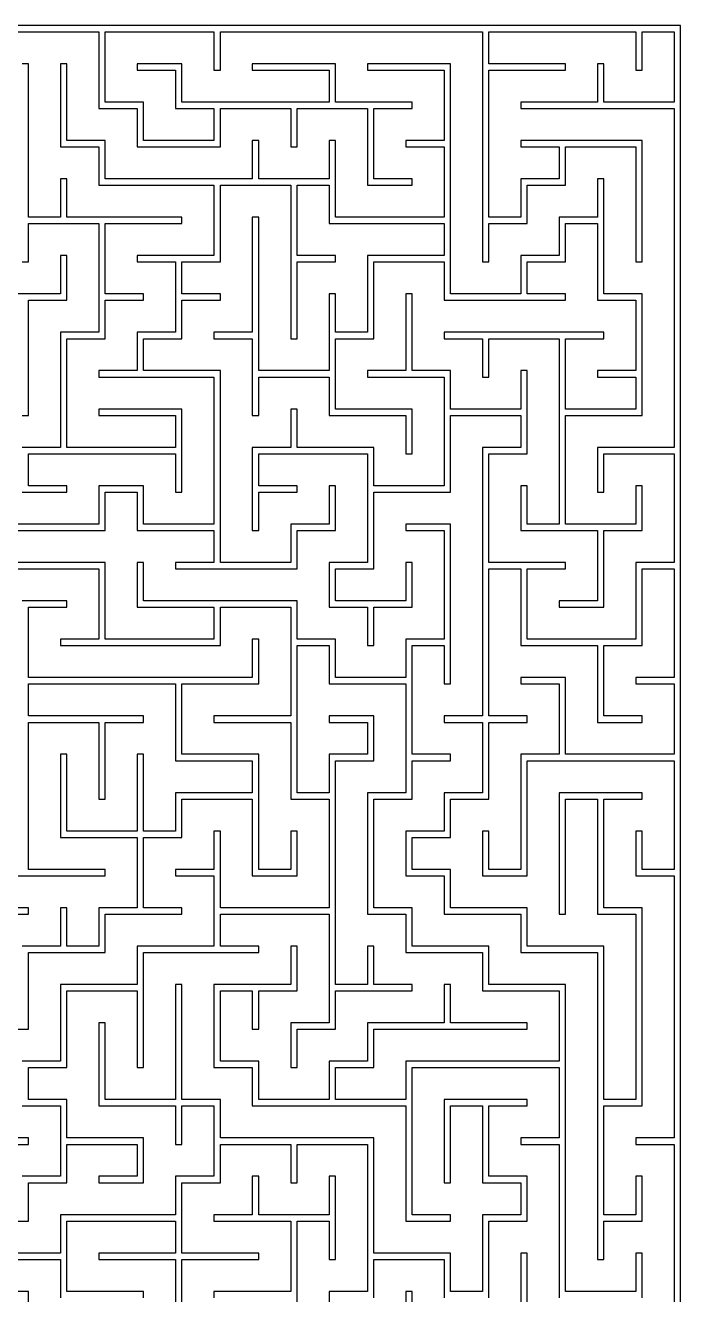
# Model space of a CAD drawing. Header units: millimetres. Extents: x 0 to 72.2, y 0 to 72.2.
# Drawn here: x 47.64 to 72.24, y 24.6 to 72.24 of the extents above; entities that cross this region are included whole.
import ezdxf

# ---------------------------------------------------------------- set-up
doc = ezdxf.new("R2010")
doc.units = ezdxf.units.MM
doc.layers.add('C18', color=7, linetype='CONTINUOUS', true_color=0x000000)

msp = doc.modelspace()

# ---------------------------------------------------------------- linework, layer by layer
at = {"layer": 'C18'}
for p, q in [((72.24, 72.24), (0, 72.24)), ((46.32, 72), (50.4, 72)), ((50.4, 72), (50.4, 69.12)), ((50.64, 69.36), (50.64, 72)), ((50.64, 72), (54.72, 72)), ((54.72, 72), (54.72, 70.56)), ((54.96, 70.56), (54.96, 72)), ((54.96, 72), (64.8, 72)), ((64.8, 72), (64.8, 63.36)), ((65.04, 70.8), (65.04, 72)), ((65.04, 72), (70.56, 72)), ((70.56, 72), (70.56, 70.56)), ((70.8, 70.56), (70.8, 72)), ((70.8, 72), (72, 72)), ((72, 72), (72, 69.36)), ((72.24, 17.28), (72.24, 72.24)), ((47.76, 70.8), (47.52, 70.8)), ((47.76, 65.04), (47.76, 70.8)), ((49.2, 70.8), (48.96, 70.8)), ((48.96, 70.8), (48.96, 67.68)), ((49.2, 67.92), (49.2, 70.8)), ((53.52, 70.8), (51.84, 70.8)), ((51.84, 70.8), (51.84, 70.56)), ((51.84, 70.56), (53.28, 70.56)), ((53.28, 70.56), (53.28, 69.12)), ((53.52, 69.36), (53.52, 70.8)), ((54.72, 70.56), (54.96, 70.56)), ((59.28, 70.8), (56.16, 70.8)), ((56.16, 70.8), (56.16, 70.56)), ((56.16, 70.56), (59.04, 70.56)), ((59.04, 70.56), (59.04, 69.36)), ((59.28, 69.36), (59.28, 70.8)), ((63.6, 70.8), (60.48, 70.8)), ((60.48, 70.8), (60.48, 70.56)), ((60.48, 70.56), (63.36, 70.56)), ((63.36, 70.56), (63.36, 67.92)), ((63.6, 62.16), (63.6, 70.8)), ((67.92, 70.8), (65.04, 70.8)), ((65.04, 65.04), (65.04, 70.56)), ((65.04, 70.56), (67.92, 70.56)), ((67.92, 70.56), (67.92, 70.8)), ((69.36, 70.8), (69.12, 70.8)), ((69.12, 70.8), (69.12, 69.36)), ((69.36, 69.36), (69.36, 70.8)), ((70.56, 70.56), (70.8, 70.56)), ((50.4, 69.12), (51.84, 69.12)), ((52.08, 69.36), (50.64, 69.36)), ((51.84, 69.12), (51.84, 67.68)), ((52.08, 67.92), (52.08, 69.36)), ((53.28, 69.12), (54.72, 69.12)), ((59.04, 69.36), (53.52, 69.36)), ((54.72, 69.12), (54.72, 67.92)), ((54.96, 67.68), (54.96, 69.12)), ((54.96, 69.12), (57.6, 69.12)), ((57.6, 69.12), (57.6, 67.68)), ((57.84, 67.68), (57.84, 69.12)), ((57.84, 69.12), (60.48, 69.12)), ((62.16, 69.36), (59.28, 69.36)), ((60.48, 69.12), (60.48, 66.24)), ((60.72, 66.48), (60.72, 69.12)), ((60.72, 69.12), (62.16, 69.12)), ((62.16, 69.12), (62.16, 69.36)), ((69.12, 69.36), (66.24, 69.36)), ((66.24, 69.36), (66.24, 69.12)), ((66.24, 69.12), (72, 69.12)), ((72, 69.36), (69.36, 69.36)), ((72, 69.12), (72, 56.4)), ((48.96, 67.68), (50.4, 67.68)), ((50.64, 67.92), (49.2, 67.92)), ((50.4, 67.68), (50.4, 66.24)), ((50.64, 66.48), (50.64, 67.92)), ((51.84, 67.68), (54.96, 67.68)), ((54.72, 67.92), (52.08, 67.92)), ((56.4, 67.92), (56.16, 67.92)), ((56.16, 67.92), (56.16, 66.48)), ((56.4, 66.48), (56.4, 67.92)), ((57.6, 67.68), (57.84, 67.68)), ((59.28, 67.92), (59.04, 67.92)), ((59.04, 67.92), (59.04, 66.48)), ((59.28, 65.04), (59.28, 67.92)), ((63.36, 67.92), (61.92, 67.92)), ((61.92, 67.92), (61.92, 67.68)), ((61.92, 67.68), (63.36, 67.68)), ((63.36, 67.68), (63.36, 65.04)), ((70.8, 67.92), (66.24, 67.92)), ((66.24, 67.92), (66.24, 67.68)), ((66.24, 67.68), (67.68, 67.68)), ((67.68, 67.68), (67.68, 66.48)), ((67.92, 66.24), (67.92, 67.68)), ((67.92, 67.68), (70.56, 67.68)), ((70.56, 67.68), (70.56, 63.36)), ((70.8, 63.36), (70.8, 67.92)), ((49.2, 66.48), (48.96, 66.48)), ((48.96, 66.48), (48.96, 65.04)), ((49.2, 65.04), (49.2, 66.48)), ((50.4, 66.24), (54.72, 66.24)), ((56.16, 66.48), (50.64, 66.48)), ((54.72, 66.24), (54.72, 63.6)), ((54.96, 63.36), (54.96, 66.24)), ((54.96, 66.24), (57.6, 66.24)), ((59.04, 66.48), (56.4, 66.48)), ((57.6, 66.24), (57.6, 60.48)), ((57.84, 63.6), (57.84, 66.24)), ((57.84, 66.24), (59.04, 66.24)), ((59.04, 66.24), (59.04, 64.8)), ((60.48, 66.24), (62.16, 66.24)), ((62.16, 66.48), (60.72, 66.48)), ((62.16, 66.24), (62.16, 66.48)), ((67.68, 66.48), (66.24, 66.48)), ((66.24, 66.48), (66.24, 65.04)), ((66.48, 64.8), (66.48, 66.24)), ((66.48, 66.24), (67.92, 66.24)), ((69.36, 66.48), (69.12, 66.48)), ((69.12, 66.48), (69.12, 65.04)), ((69.36, 62.16), (69.36, 66.48)), ((48.96, 65.04), (47.76, 65.04)), ((47.76, 63.36), (47.76, 64.8)), ((47.76, 64.8), (50.4, 64.8)), ((53.52, 65.04), (49.2, 65.04)), ((50.4, 64.8), (50.4, 60.72)), ((50.64, 62.16), (50.64, 64.8)), ((50.64, 64.8), (53.52, 64.8)), ((53.52, 64.8), (53.52, 65.04)), ((56.4, 65.04), (56.16, 65.04)), ((56.16, 65.04), (56.16, 60.72)), ((56.4, 59.28), (56.4, 65.04)), ((59.04, 64.8), (63.36, 64.8)), ((63.36, 65.04), (59.28, 65.04)), ((63.36, 64.8), (63.36, 63.6)), ((66.24, 65.04), (65.04, 65.04)), ((65.04, 63.36), (65.04, 64.8)), ((65.04, 64.8), (66.48, 64.8)), ((69.12, 65.04), (67.68, 65.04)), ((67.68, 65.04), (67.68, 63.6)), ((67.92, 63.36), (67.92, 64.8)), ((67.92, 64.8), (69.12, 64.8)), ((69.12, 64.8), (69.12, 61.92)), ((49.2, 63.6), (48.96, 63.6)), ((48.96, 63.6), (48.96, 62.16)), ((49.2, 61.92), (49.2, 63.6)), ((54.72, 63.6), (51.84, 63.6)), ((51.84, 63.6), (51.84, 63.36)), ((59.28, 63.6), (57.84, 63.6)), ((59.28, 63.36), (59.28, 63.6)), ((63.36, 63.6), (60.48, 63.6)), ((60.48, 63.6), (60.48, 60.72)), ((67.68, 63.6), (66.24, 63.6)), ((66.24, 63.6), (66.24, 62.16)), ((47.52, 63.36), (47.76, 63.36)), ((51.84, 63.36), (53.28, 63.36)), ((53.28, 63.36), (53.28, 60.72)), ((53.52, 62.16), (53.52, 63.36)), ((53.52, 63.36), (54.96, 63.36)), ((57.84, 60.48), (57.84, 63.36)), ((57.84, 63.36), (59.28, 63.36)), ((60.72, 60.48), (60.72, 63.36)), ((60.72, 63.36), (63.36, 63.36)), ((63.36, 63.36), (63.36, 61.92)), ((64.8, 63.36), (65.04, 63.36)), ((66.48, 62.16), (66.48, 63.36)), ((66.48, 63.36), (67.92, 63.36)), ((70.56, 63.36), (70.8, 63.36)), ((48.96, 62.16), (46.32, 62.16)), ((52.08, 62.16), (50.64, 62.16)), ((52.08, 61.92), (52.08, 62.16)), ((54.96, 62.16), (53.52, 62.16)), ((54.96, 61.92), (54.96, 62.16)), ((59.28, 62.16), (59.04, 62.16)), ((59.04, 62.16), (59.04, 59.28)), ((59.28, 60.72), (59.28, 62.16)), ((62.16, 62.16), (61.92, 62.16)), ((61.92, 62.16), (61.92, 59.28)), ((62.16, 59.28), (62.16, 62.16)), ((66.24, 62.16), (63.6, 62.16)), ((67.92, 62.16), (66.48, 62.16)), ((67.92, 61.92), (67.92, 62.16)), ((70.8, 62.16), (69.36, 62.16)), ((70.8, 57.6), (70.8, 62.16)), ((47.76, 57.6), (47.76, 61.92)), ((47.76, 61.92), (49.2, 61.92)), ((50.64, 60.48), (50.64, 61.92)), ((50.64, 61.92), (52.08, 61.92)), ((53.52, 60.48), (53.52, 61.92)), ((53.52, 61.92), (54.96, 61.92)), ((63.36, 61.92), (67.92, 61.92)), ((69.12, 61.92), (70.56, 61.92)), ((70.56, 61.92), (70.56, 59.28)), ((50.4, 60.72), (48.96, 60.72)), ((48.96, 60.72), (48.96, 56.4)), ((53.28, 60.72), (51.84, 60.72)), ((51.84, 60.72), (51.84, 59.28)), ((56.16, 60.72), (54.72, 60.72)), ((54.72, 60.72), (54.72, 60.48)), ((60.48, 60.72), (59.28, 60.72)), ((69.36, 60.72), (63.36, 60.72)), ((63.36, 60.72), (63.36, 60.48)), ((69.36, 60.48), (69.36, 60.72)), ((49.2, 56.4), (49.2, 60.48)), ((49.2, 60.48), (50.64, 60.48)), ((52.08, 59.28), (52.08, 60.48)), ((52.08, 60.48), (53.52, 60.48)), ((54.72, 60.48), (56.16, 60.48)), ((56.16, 60.48), (56.16, 57.6)), ((57.6, 60.48), (57.84, 60.48)), ((59.28, 57.84), (59.28, 60.48)), ((59.28, 60.48), (60.72, 60.48)), ((63.36, 60.48), (64.8, 60.48)), ((64.8, 60.48), (64.8, 59.04)), ((65.04, 59.04), (65.04, 60.48)), ((65.04, 60.48), (67.68, 60.48)), ((67.68, 60.48), (67.68, 53.52)), ((67.92, 57.84), (67.92, 60.48)), ((67.92, 60.48), (69.36, 60.48)), ((51.84, 59.28), (50.4, 59.28)), ((50.4, 59.28), (50.4, 59.04)), ((54.96, 59.28), (52.08, 59.28)), ((54.96, 52.08), (54.96, 59.28)), ((59.04, 59.28), (56.4, 59.28)), ((61.92, 59.28), (60.48, 59.28)), ((60.48, 59.28), (60.48, 59.04)), ((63.6, 59.28), (62.16, 59.28)), ((63.6, 57.84), (63.6, 59.28)), ((66.48, 59.28), (66.24, 59.28)), ((66.24, 59.28), (66.24, 57.84)), ((66.48, 56.16), (66.48, 59.28)), ((70.56, 59.28), (69.12, 59.28)), ((69.12, 59.28), (69.12, 59.04)), ((50.4, 59.04), (54.72, 59.04)), ((54.72, 59.04), (54.72, 53.52)), ((56.4, 57.6), (56.4, 59.04)), ((56.4, 59.04), (59.04, 59.04)), ((59.04, 59.04), (59.04, 57.6)), ((60.48, 59.04), (63.36, 59.04)), ((63.36, 59.04), (63.36, 54.96)), ((64.8, 59.04), (65.04, 59.04)), ((69.12, 59.04), (70.56, 59.04)), ((70.56, 59.04), (70.56, 57.84)), ((53.52, 57.84), (50.4, 57.84)), ((50.4, 57.84), (50.4, 57.6)), ((53.52, 54.72), (53.52, 57.84)), ((57.84, 57.84), (57.6, 57.84)), ((57.6, 57.84), (57.6, 56.4)), ((57.84, 56.4), (57.84, 57.84)), ((62.16, 57.84), (59.28, 57.84)), ((62.16, 56.16), (62.16, 57.84)), ((66.24, 57.84), (63.6, 57.84)), ((70.56, 57.84), (67.92, 57.84)), ((47.52, 57.6), (47.76, 57.6)), ((50.4, 57.6), (53.28, 57.6)), ((53.28, 57.6), (53.28, 56.4)), ((56.16, 57.6), (56.4, 57.6)), ((59.04, 57.6), (61.92, 57.6)), ((61.92, 57.6), (61.92, 56.16)), ((63.6, 54.72), (63.6, 57.6)), ((63.6, 57.6), (66.24, 57.6)), ((66.24, 57.6), (66.24, 56.4)), ((67.92, 53.52), (67.92, 57.6)), ((67.92, 57.6), (70.8, 57.6)), ((48.96, 56.4), (47.52, 56.4)), ((53.28, 56.4), (49.2, 56.4)), ((57.6, 56.4), (56.16, 56.4)), ((56.16, 56.4), (56.16, 53.28)), ((60.72, 56.4), (57.84, 56.4)), ((60.72, 54.96), (60.72, 56.4)), ((66.24, 56.4), (64.8, 56.4)), ((64.8, 56.4), (64.8, 46.32)), ((72, 56.4), (69.12, 56.4)), ((69.12, 56.4), (69.12, 54.72)), ((47.76, 54.96), (47.76, 56.16)), ((47.76, 56.16), (53.28, 56.16)), ((53.28, 56.16), (53.28, 54.72)), ((56.4, 54.96), (56.4, 56.16)), ((56.4, 56.16), (60.48, 56.16)), ((60.48, 56.16), (60.48, 52.08)), ((61.92, 56.16), (62.16, 56.16)), ((65.04, 52.08), (65.04, 56.16)), ((65.04, 56.16), (66.48, 56.16)), ((69.36, 54.72), (69.36, 56.16)), ((69.36, 56.16), (72, 56.16)), ((72, 56.16), (72, 52.08)), ((49.2, 54.96), (47.76, 54.96)), ((49.2, 54.72), (49.2, 54.96)), ((52.08, 54.96), (50.4, 54.96)), ((50.4, 54.96), (50.4, 53.52)), ((52.08, 53.52), (52.08, 54.96)), ((57.84, 54.96), (56.4, 54.96)), ((57.84, 54.72), (57.84, 54.96)), ((59.28, 54.96), (59.04, 54.96)), ((59.04, 54.96), (59.04, 53.52)), ((59.28, 53.28), (59.28, 54.96)), ((63.36, 54.96), (60.72, 54.96)), ((66.48, 54.96), (66.24, 54.96)), ((66.24, 54.96), (66.24, 53.28)), ((66.48, 53.52), (66.48, 54.96)), ((70.8, 54.96), (70.56, 54.96)), ((70.56, 54.96), (70.56, 53.52)), ((70.8, 53.28), (70.8, 54.96)), ((47.52, 54.72), (49.2, 54.72)), ((50.64, 53.28), (50.64, 54.72)), ((50.64, 54.72), (51.84, 54.72)), ((51.84, 54.72), (51.84, 53.28)), ((53.28, 54.72), (53.52, 54.72)), ((56.4, 53.28), (56.4, 54.72)), ((56.4, 54.72), (57.84, 54.72)), ((60.72, 51.84), (60.72, 54.72)), ((60.72, 54.72), (63.6, 54.72)), ((69.12, 54.72), (69.36, 54.72)), ((50.4, 53.52), (46.32, 53.52)), ((54.72, 53.52), (52.08, 53.52)), ((59.04, 53.52), (57.6, 53.52)), ((57.6, 53.52), (57.6, 52.08)), ((63.6, 53.52), (61.92, 53.52)), ((61.92, 53.52), (61.92, 53.28)), ((63.6, 47.52), (63.6, 53.52)), ((67.68, 53.52), (66.48, 53.52)), ((70.56, 53.52), (67.92, 53.52)), ((44.88, 53.28), (50.64, 53.28)), ((51.84, 53.28), (54.72, 53.28)), ((54.72, 53.28), (54.72, 52.08)), ((56.16, 53.28), (56.4, 53.28)), ((57.84, 51.84), (57.84, 53.28)), ((57.84, 53.28), (59.28, 53.28)), ((61.92, 53.28), (63.36, 53.28)), ((63.36, 53.28), (63.36, 49.2)), ((66.24, 53.28), (69.12, 53.28)), ((69.12, 53.28), (69.12, 50.64)), ((69.36, 50.4), (69.36, 53.28)), ((69.36, 53.28), (70.8, 53.28)), ((50.64, 52.08), (44.88, 52.08)), ((50.64, 49.2), (50.64, 52.08)), ((52.08, 52.08), (51.84, 52.08)), ((51.84, 52.08), (51.84, 50.4)), ((52.08, 50.64), (52.08, 52.08)), ((54.72, 52.08), (53.28, 52.08)), ((53.28, 52.08), (53.28, 51.84)), ((57.6, 52.08), (54.96, 52.08)), ((60.48, 52.08), (59.04, 52.08)), ((59.04, 52.08), (59.04, 50.4)), ((62.16, 52.08), (61.92, 52.08)), ((61.92, 52.08), (61.92, 50.64)), ((62.16, 50.4), (62.16, 52.08)), ((67.92, 52.08), (65.04, 52.08)), ((67.92, 51.84), (67.92, 52.08)), ((72, 52.08), (70.56, 52.08)), ((70.56, 52.08), (70.56, 49.2)), ((46.32, 51.84), (50.4, 51.84)), ((50.4, 51.84), (50.4, 49.2)), ((53.28, 51.84), (57.84, 51.84)), ((59.28, 50.64), (59.28, 51.84)), ((59.28, 51.84), (60.72, 51.84)), ((65.04, 46.32), (65.04, 51.84)), ((65.04, 51.84), (66.24, 51.84)), ((66.24, 51.84), (66.24, 48.96)), ((66.48, 49.2), (66.48, 51.84)), ((66.48, 51.84), (67.92, 51.84)), ((70.8, 48.96), (70.8, 51.84)), ((70.8, 51.84), (72, 51.84)), ((72, 51.84), (72, 47.76)), ((49.2, 50.64), (47.52, 50.64)), ((49.2, 50.4), (49.2, 50.64)), ((57.84, 50.64), (52.08, 50.64)), ((57.84, 49.2), (57.84, 50.64)), ((61.92, 50.64), (59.28, 50.64)), ((69.12, 50.64), (67.68, 50.64)), ((67.68, 50.64), (67.68, 50.4)), ((47.76, 47.76), (47.76, 50.4)), ((47.76, 50.4), (49.2, 50.4)), ((51.84, 50.4), (54.72, 50.4)), ((54.72, 50.4), (54.72, 49.2)), ((54.96, 48.96), (54.96, 50.4)), ((54.96, 50.4), (57.6, 50.4)), ((57.6, 50.4), (57.6, 46.32)), ((59.04, 50.4), (60.48, 50.4)), ((60.48, 50.4), (60.48, 48.96)), ((60.72, 48.96), (60.72, 50.4)), ((60.72, 50.4), (62.16, 50.4)), ((67.68, 50.4), (69.36, 50.4)), ((50.4, 49.2), (48.96, 49.2)), ((48.96, 49.2), (48.96, 48.96)), ((54.72, 49.2), (50.64, 49.2)), ((56.4, 49.2), (56.16, 49.2)), ((56.16, 49.2), (56.16, 47.76)), ((56.4, 47.52), (56.4, 49.2)), ((59.28, 49.2), (57.84, 49.2)), ((59.28, 47.76), (59.28, 49.2)), ((63.36, 49.2), (61.92, 49.2)), ((61.92, 49.2), (61.92, 47.76)), ((70.56, 49.2), (66.48, 49.2)), ((48.96, 48.96), (54.96, 48.96)), ((57.84, 43.44), (57.84, 48.96)), ((57.84, 48.96), (59.04, 48.96)), ((59.04, 48.96), (59.04, 47.52)), ((60.48, 48.96), (60.72, 48.96)), ((62.16, 44.88), (62.16, 48.96)), ((62.16, 48.96), (63.36, 48.96)), ((63.36, 48.96), (63.36, 47.52)), ((66.24, 48.96), (69.12, 48.96)), ((69.12, 48.96), (69.12, 46.08)), ((69.36, 46.32), (69.36, 48.96)), ((69.36, 48.96), (70.8, 48.96)), ((56.16, 47.76), (47.76, 47.76)), ((61.92, 47.76), (59.28, 47.76)), ((67.92, 47.76), (66.24, 47.76)), ((66.24, 47.76), (66.24, 47.52)), ((67.92, 44.88), (67.92, 47.76)), ((72, 47.76), (70.56, 47.76)), ((70.56, 47.76), (70.56, 47.52)), ((47.76, 46.32), (47.76, 47.52)), ((47.76, 47.52), (53.28, 47.52)), ((53.28, 47.52), (53.28, 44.64)), ((53.52, 44.88), (53.52, 47.52)), ((53.52, 47.52), (56.4, 47.52)), ((59.04, 47.52), (61.92, 47.52)), ((61.92, 47.52), (61.92, 43.44)), ((63.36, 47.52), (63.6, 47.52)), ((66.24, 47.52), (67.68, 47.52)), ((67.68, 47.52), (67.68, 44.88)), ((70.56, 47.52), (72, 47.52)), ((72, 47.52), (72, 44.88)), ((52.08, 46.32), (47.76, 46.32)), ((52.08, 46.08), (52.08, 46.32)), ((57.6, 46.32), (54.72, 46.32)), ((54.72, 46.32), (54.72, 46.08)), ((60.72, 46.32), (59.04, 46.32)), ((59.04, 46.32), (59.04, 46.08)), ((60.72, 44.64), (60.72, 46.32)), ((64.8, 46.32), (63.36, 46.32)), ((63.36, 46.32), (63.36, 46.08)), ((66.48, 46.32), (65.04, 46.32)), ((66.48, 46.08), (66.48, 46.32)), ((70.8, 46.32), (69.36, 46.32)), ((70.8, 46.08), (70.8, 46.32)), ((47.76, 40.56), (47.76, 46.08)), ((47.76, 46.08), (50.4, 46.08)), ((50.4, 46.08), (50.4, 43.2)), ((50.64, 43.2), (50.64, 46.08)), ((50.64, 46.08), (52.08, 46.08)), ((54.72, 46.08), (57.6, 46.08)), ((57.6, 46.08), (57.6, 43.2)), ((59.04, 46.08), (60.48, 46.08)), ((60.48, 46.08), (60.48, 44.88)), ((63.36, 46.08), (64.8, 46.08)), ((64.8, 46.08), (64.8, 43.44)), ((65.04, 43.2), (65.04, 46.08)), ((65.04, 46.08), (66.48, 46.08)), ((69.12, 46.08), (70.8, 46.08)), ((49.2, 44.88), (48.96, 44.88)), ((48.96, 44.88), (48.96, 41.76)), ((49.2, 42), (49.2, 44.88)), ((52.08, 44.88), (51.84, 44.88)), ((51.84, 44.88), (51.84, 42)), ((52.08, 42), (52.08, 44.88)), ((56.4, 44.88), (53.52, 44.88)), ((56.4, 40.56), (56.4, 44.88)), ((60.48, 44.88), (59.04, 44.88)), ((59.04, 44.88), (59.04, 43.44)), ((63.6, 44.88), (62.16, 44.88)), ((63.6, 44.64), (63.6, 44.88)), ((67.68, 44.88), (66.24, 44.88)), ((66.24, 44.88), (66.24, 40.56)), ((72, 44.88), (67.92, 44.88)), ((53.28, 44.64), (56.16, 44.64)), ((56.16, 44.64), (56.16, 43.44)), ((59.28, 36.24), (59.28, 44.64)), ((59.28, 44.64), (60.72, 44.64)), ((62.16, 43.2), (62.16, 44.64)), ((62.16, 44.64), (63.6, 44.64)), ((66.48, 40.32), (66.48, 44.64)), ((66.48, 44.64), (72, 44.64)), ((72, 44.64), (72, 40.56)), ((56.16, 43.44), (53.28, 43.44)), ((53.28, 43.44), (53.28, 42)), ((59.04, 43.44), (57.84, 43.44)), ((61.92, 43.44), (60.48, 43.44)), ((60.48, 43.44), (60.48, 38.88)), ((64.8, 43.44), (63.36, 43.44)), ((63.36, 43.44), (63.36, 42)), ((70.8, 43.44), (67.68, 43.44)), ((67.68, 43.44), (67.68, 38.88)), ((70.8, 43.2), (70.8, 43.44)), ((50.4, 43.2), (50.64, 43.2)), ((53.52, 41.76), (53.52, 43.2)), ((53.52, 43.2), (56.16, 43.2)), ((56.16, 43.2), (56.16, 40.32)), ((57.6, 43.2), (59.04, 43.2)), ((59.04, 43.2), (59.04, 39.12)), ((60.72, 39.12), (60.72, 43.2)), ((60.72, 43.2), (62.16, 43.2)), ((63.6, 41.76), (63.6, 43.2)), ((63.6, 43.2), (65.04, 43.2)), ((67.92, 38.88), (67.92, 43.2)), ((67.92, 43.2), (69.12, 43.2)), ((69.12, 43.2), (69.12, 38.88)), ((69.36, 39.12), (69.36, 43.2)), ((69.36, 43.2), (70.8, 43.2)), ((51.84, 42), (49.2, 42)), ((53.28, 42), (52.08, 42)), ((54.96, 42), (54.72, 42)), ((54.72, 42), (54.72, 40.56)), ((54.96, 39.12), (54.96, 42)), ((57.84, 42), (57.6, 42)), ((57.6, 42), (57.6, 40.56)), ((57.84, 40.32), (57.84, 42)), ((63.36, 42), (61.92, 42)), ((61.92, 42), (61.92, 40.32)), ((65.04, 42), (64.8, 42)), ((64.8, 42), (64.8, 40.32)), ((65.04, 40.56), (65.04, 42)), ((70.8, 42), (70.56, 42)), ((70.56, 42), (70.56, 40.32)), ((70.8, 40.56), (70.8, 42)), ((48.96, 41.76), (51.84, 41.76)), ((51.84, 41.76), (51.84, 39.12)), ((52.08, 39.12), (52.08, 41.76)), ((52.08, 41.76), (53.52, 41.76)), ((62.16, 40.56), (62.16, 41.76)), ((62.16, 41.76), (63.6, 41.76)), ((50.64, 40.56), (47.76, 40.56)), ((50.64, 40.32), (50.64, 40.56)), ((54.72, 40.56), (53.28, 40.56)), ((53.28, 40.56), (53.28, 40.32)), ((57.6, 40.56), (56.4, 40.56)), ((63.6, 40.56), (62.16, 40.56)), ((63.6, 39.12), (63.6, 40.56)), ((66.24, 40.56), (65.04, 40.56)), ((72, 40.56), (70.8, 40.56)), ((46.32, 40.32), (50.64, 40.32)), ((53.28, 40.32), (54.72, 40.32)), ((54.72, 40.32), (54.72, 37.68)), ((56.16, 40.32), (57.84, 40.32)), ((61.92, 40.32), (63.36, 40.32)), ((63.36, 40.32), (63.36, 38.88)), ((64.8, 40.32), (66.48, 40.32)), ((70.56, 40.32), (72, 40.32)), ((72, 40.32), (72, 30.48)), ((47.76, 39.12), (46.32, 39.12)), ((47.76, 38.88), (47.76, 39.12)), ((49.2, 39.12), (48.96, 39.12)), ((48.96, 39.12), (48.96, 37.68)), ((49.2, 37.68), (49.2, 39.12)), ((51.84, 39.12), (50.4, 39.12)), ((50.4, 39.12), (50.4, 37.68)), ((53.52, 39.12), (52.08, 39.12)), ((53.52, 38.88), (53.52, 39.12)), ((59.04, 39.12), (54.96, 39.12)), ((62.16, 39.12), (60.72, 39.12)), ((62.16, 37.68), (62.16, 39.12)), ((66.48, 39.12), (63.6, 39.12)), ((66.48, 37.68), (66.48, 39.12)), ((70.8, 39.12), (69.36, 39.12)), ((70.8, 31.68), (70.8, 39.12)), ((46.32, 38.88), (47.76, 38.88)), ((50.64, 37.44), (50.64, 38.88)), ((50.64, 38.88), (53.52, 38.88)), ((54.96, 37.68), (54.96, 38.88)), ((54.96, 38.88), (59.04, 38.88)), ((59.04, 38.88), (59.04, 34.8)), ((60.48, 38.88), (61.92, 38.88)), ((61.92, 38.88), (61.92, 37.44)), ((63.36, 38.88), (66.24, 38.88)), ((66.24, 38.88), (66.24, 37.44)), ((67.68, 38.88), (67.92, 38.88)), ((69.12, 38.88), (70.56, 38.88)), ((70.56, 38.88), (70.56, 31.92)), ((48.96, 37.68), (47.52, 37.68)), ((50.4, 37.68), (49.2, 37.68)), ((54.72, 37.68), (51.84, 37.68)), ((51.84, 37.68), (51.84, 36.24)), ((56.4, 37.68), (54.96, 37.68)), ((56.4, 37.44), (56.4, 37.68)), ((57.84, 37.68), (57.6, 37.68)), ((57.6, 37.68), (57.6, 36.24)), ((57.84, 36), (57.84, 37.68)), ((60.72, 37.68), (60.48, 37.68)), ((60.48, 37.68), (60.48, 36.24)), ((60.72, 36.24), (60.72, 37.68)), ((65.04, 37.68), (62.16, 37.68)), ((65.04, 36.24), (65.04, 37.68)), ((69.36, 37.68), (66.48, 37.68)), ((69.36, 31.92), (69.36, 37.68)), ((47.76, 34.56), (47.76, 37.44)), ((47.76, 37.44), (50.64, 37.44)), ((52.08, 33.12), (52.08, 37.44)), ((52.08, 37.44), (56.4, 37.44)), ((61.92, 37.44), (64.8, 37.44)), ((64.8, 37.44), (64.8, 36)), ((66.24, 37.44), (69.12, 37.44)), ((69.12, 37.44), (69.12, 25.92)), ((51.84, 36.24), (48.96, 36.24)), ((48.96, 36.24), (48.96, 33.36)), ((53.52, 36.24), (53.28, 36.24)), ((53.28, 36.24), (53.28, 31.92)), ((53.52, 31.92), (53.52, 36.24)), ((57.6, 36.24), (54.72, 36.24)), ((54.72, 36.24), (54.72, 33.12)), ((60.48, 36.24), (59.28, 36.24)), ((62.16, 36.24), (60.72, 36.24)), ((62.16, 36), (62.16, 36.24)), ((63.6, 36.24), (63.36, 36.24)), ((63.36, 36.24), (63.36, 34.8)), ((63.6, 34.8), (63.6, 36.24)), ((67.92, 36.24), (65.04, 36.24)), ((67.92, 24.72), (67.92, 36.24)), ((49.2, 33.12), (49.2, 36)), ((49.2, 36), (51.84, 36)), ((51.84, 36), (51.84, 33.12)), ((54.96, 33.36), (54.96, 36)), ((54.96, 36), (56.16, 36)), ((56.16, 36), (56.16, 34.56)), ((56.4, 34.56), (56.4, 36)), ((56.4, 36), (57.84, 36)), ((59.28, 34.56), (59.28, 36)), ((59.28, 36), (62.16, 36)), ((64.8, 36), (67.68, 36)), ((67.68, 36), (67.68, 33.36)), ((50.64, 34.8), (50.4, 34.8)), ((50.4, 34.8), (50.4, 31.68)), ((50.64, 31.92), (50.64, 34.8)), ((59.04, 34.8), (57.6, 34.8)), ((57.6, 34.8), (57.6, 33.12)), ((63.36, 34.8), (60.48, 34.8)), ((60.48, 34.8), (60.48, 33.36)), ((66.48, 34.8), (63.6, 34.8)), ((66.48, 34.56), (66.48, 34.8)), ((46.32, 34.56), (47.76, 34.56)), ((56.16, 34.56), (56.4, 34.56)), ((57.84, 33.12), (57.84, 34.56)), ((57.84, 34.56), (59.28, 34.56)), ((60.72, 33.12), (60.72, 34.56)), ((60.72, 34.56), (66.48, 34.56)), ((48.96, 33.36), (47.52, 33.36)), ((56.4, 33.36), (54.96, 33.36)), ((56.4, 31.92), (56.4, 33.36)), ((60.48, 33.36), (59.04, 33.36)), ((59.04, 33.36), (59.04, 31.92)), ((67.68, 33.36), (61.92, 33.36)), ((61.92, 33.36), (61.92, 31.92)), ((47.76, 31.92), (47.76, 33.12)), ((47.76, 33.12), (49.2, 33.12)), ((51.84, 33.12), (52.08, 33.12)), ((54.72, 33.12), (56.16, 33.12)), ((56.16, 33.12), (56.16, 31.68)), ((57.6, 33.12), (57.84, 33.12)), ((59.28, 31.92), (59.28, 33.12)), ((59.28, 33.12), (60.72, 33.12)), ((62.16, 27.6), (62.16, 33.12)), ((62.16, 33.12), (67.68, 33.12)), ((67.68, 33.12), (67.68, 30.48)), ((49.2, 31.92), (47.76, 31.92)), ((49.2, 30.48), (49.2, 31.92)), ((53.28, 31.92), (50.64, 31.92)), ((54.96, 31.92), (53.52, 31.92)), ((54.96, 30.48), (54.96, 31.92)), ((59.04, 31.92), (56.4, 31.92)), ((61.92, 31.92), (59.28, 31.92)), ((66.48, 31.92), (63.36, 31.92)), ((63.36, 31.92), (63.36, 28.8)), ((66.48, 31.68), (66.48, 31.92)), ((70.56, 31.92), (69.36, 31.92)), ((47.52, 31.68), (48.96, 31.68)), ((48.96, 31.68), (48.96, 29.04)), ((50.4, 31.68), (53.28, 31.68)), ((53.28, 31.68), (53.28, 30.24)), ((53.52, 30.24), (53.52, 31.68)), ((53.52, 31.68), (54.72, 31.68)), ((54.72, 31.68), (54.72, 29.04)), ((56.16, 31.68), (61.92, 31.68)), ((61.92, 31.68), (61.92, 27.36)), ((63.6, 28.8), (63.6, 31.68)), ((63.6, 31.68), (64.8, 31.68)), ((64.8, 31.68), (64.8, 28.8)), ((65.04, 29.04), (65.04, 31.68)), ((65.04, 31.68), (66.48, 31.68)), ((69.36, 27.6), (69.36, 31.68)), ((69.36, 31.68), (70.8, 31.68)), ((47.76, 30.48), (46.32, 30.48)), ((46.32, 30.24), (47.76, 30.24)), ((47.76, 30.24), (47.76, 30.48)), ((52.08, 30.48), (49.2, 30.48)), ((49.2, 28.8), (49.2, 30.24)), ((49.2, 30.24), (51.84, 30.24)), ((51.84, 30.24), (51.84, 29.04)), ((52.08, 28.8), (52.08, 30.48)), ((53.28, 30.24), (53.52, 30.24)), ((60.72, 30.48), (54.96, 30.48)), ((54.96, 28.8), (54.96, 30.24)), ((54.96, 30.24), (57.6, 30.24)), ((57.6, 30.24), (57.6, 28.8)), ((57.84, 28.8), (57.84, 30.24)), ((57.84, 30.24), (60.48, 30.24)), ((60.48, 30.24), (60.48, 24.72)), ((60.72, 26.16), (60.72, 30.48)), ((67.68, 30.48), (66.24, 30.48)), ((66.24, 30.48), (66.24, 30.24)), ((66.24, 30.24), (67.68, 30.24)), ((67.68, 30.24), (67.68, 24.48)), ((72, 30.48), (70.56, 30.48)), ((70.56, 30.48), (70.56, 30.24)), ((70.56, 30.24), (72, 30.24)), ((72, 30.24), (72, 23.28)), ((48.96, 29.04), (47.52, 29.04)), ((47.76, 27.36), (47.76, 28.8)), ((47.76, 28.8), (49.2, 28.8)), ((51.84, 29.04), (50.4, 29.04)), ((50.4, 29.04), (50.4, 28.8)), ((50.4, 28.8), (52.08, 28.8)), ((54.72, 29.04), (53.28, 29.04)), ((53.28, 29.04), (53.28, 27.6)), ((53.52, 26.16), (53.52, 28.8)), ((53.52, 28.8), (54.96, 28.8)), ((56.4, 29.04), (56.16, 29.04)), ((56.16, 29.04), (56.16, 27.6)), ((56.4, 27.6), (56.4, 29.04)), ((57.6, 28.8), (57.84, 28.8)), ((59.28, 29.04), (59.04, 29.04)), ((59.04, 29.04), (59.04, 27.6)), ((59.28, 25.92), (59.28, 29.04)), ((63.36, 28.8), (63.6, 28.8)), ((64.8, 28.8), (66.24, 28.8)), ((66.48, 29.04), (65.04, 29.04)), ((66.24, 28.8), (66.24, 27.6)), ((66.48, 27.36), (66.48, 29.04)), ((70.8, 29.04), (70.56, 29.04)), ((70.56, 29.04), (70.56, 27.6)), ((70.8, 27.36), (70.8, 29.04)), ((44.88, 27.36), (47.76, 27.36)), ((53.28, 27.6), (48.96, 27.6)), ((48.96, 27.6), (48.96, 26.16)), ((49.2, 24.72), (49.2, 27.36)), ((49.2, 27.36), (53.28, 27.36)), ((53.28, 27.36), (53.28, 26.16)), ((56.16, 27.6), (54.72, 27.6)), ((54.72, 27.6), (54.72, 27.36)), ((54.72, 27.36), (57.6, 27.36)), ((59.04, 27.6), (56.4, 27.6)), ((57.6, 27.36), (57.6, 24.72)), ((57.84, 21.84), (57.84, 27.36)), ((57.84, 27.36), (59.04, 27.36)), ((59.04, 27.36), (59.04, 25.92)), ((61.92, 27.36), (63.6, 27.36)), ((63.6, 27.6), (62.16, 27.6)), ((63.6, 27.36), (63.6, 27.6)), ((66.24, 27.6), (64.8, 27.6)), ((64.8, 27.6), (64.8, 24.72)), ((65.04, 24.48), (65.04, 27.36)), ((65.04, 27.36), (66.48, 27.36)), ((70.56, 27.6), (69.36, 27.6)), ((69.36, 25.92), (69.36, 27.36)), ((69.36, 27.36), (70.8, 27.36)), ((48.96, 26.16), (46.08, 26.16)), ((46.08, 25.92), (48.96, 25.92)), ((48.96, 25.92), (48.96, 24.48)), ((53.28, 26.16), (50.4, 26.16)), ((50.4, 26.16), (50.4, 25.92)), ((50.4, 25.92), (53.28, 25.92)), ((53.28, 25.92), (53.28, 23.04)), ((56.4, 26.16), (53.52, 26.16)), ((53.52, 23.28), (53.52, 25.92)), ((53.52, 25.92), (56.4, 25.92)), ((56.4, 25.92), (56.4, 26.16)), ((59.04, 25.92), (59.28, 25.92)), ((63.6, 26.16), (60.72, 26.16)), ((60.72, 24.48), (60.72, 25.92)), ((60.72, 25.92), (63.36, 25.92)), ((63.36, 25.92), (63.36, 24.48)), ((63.6, 24.72), (63.6, 26.16)), ((66.48, 26.16), (66.24, 26.16)), ((66.24, 26.16), (66.24, 23.28)), ((66.48, 23.28), (66.48, 26.16)), ((69.12, 25.92), (69.36, 25.92)), ((70.8, 26.16), (70.56, 26.16)), ((70.56, 26.16), (70.56, 24.72)), ((70.8, 24.48), (70.8, 26.16)), ((47.76, 24.72), (42, 24.72)), ((47.76, 23.28), (47.76, 24.72)), ((52.08, 24.72), (49.2, 24.72)), ((52.08, 24.48), (52.08, 24.72)), ((57.6, 24.72), (54.72, 24.72)), ((54.72, 24.72), (54.72, 24.48)), ((60.48, 24.72), (59.04, 24.72)), ((59.04, 24.72), (59.04, 23.04)), ((62.16, 24.72), (61.92, 24.72)), ((61.92, 24.72), (61.92, 23.28)), ((62.16, 23.28), (62.16, 24.72)), ((64.8, 24.72), (63.6, 24.72)), ((70.56, 24.72), (67.92, 24.72))]:
    msp.add_line(p, q, dxfattribs=at)

doc.saveas('drawing.dxf')
